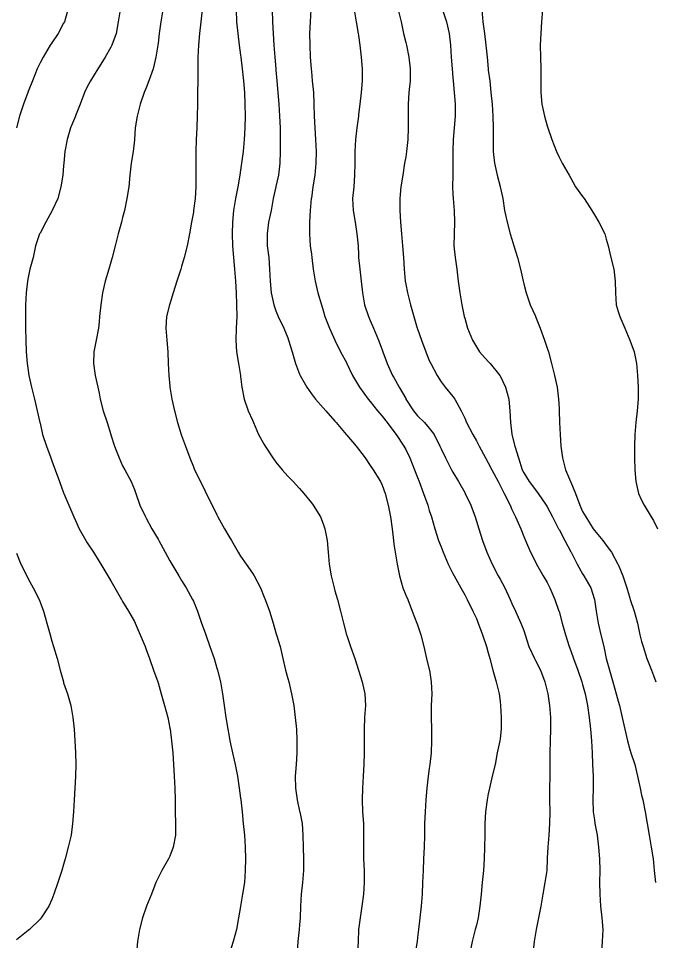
# Model space of a CAD drawing. Extents: x -280806 to 176394, y -263086 to 194114.
# Drawn here: x -230503 to -176438, y -151807 to -73311 of the extents above; entities that cross this region are included whole.
import ezdxf

# ---------------------------------------------------------------- set-up
doc = ezdxf.new("R2010")
doc.units = 0

msp = doc.modelspace()

# ---------------------------------------------------------------- linework, layer by layer
at = {"layer": 'CONTOURS'}
for points in [[(-226309.2756, -72585.8035, 487680), (-226604.4439, -73588.4431, 487680), (-226664.0628, -73717.0992, 487680), (-227119.7693, -74591.0522, 487680), (-227666.6719, -75390.4512, 487680), (-227806.1789, -75593.6918, 487680), (-228414.4987, -76596.3314, 487680), (-228669.3115, -77088.9492, 487680), (-228900.3194, -77598.971, 487680), (-229315.8228, -78601.5802, 487680), (-229671.9511, -79515.4925, 487680), (-229702.1873, -79604.2198, 487680), (-230081.4804, -80606.8594, 487680), (-230419.3207, -81609.499, 487680), (-230661.1795, -82612.1081, 487680)], [(-221867.0594, -72585.8035, 490728), (-222036.1625, -73588.4431, 490728), (-222206.7895, -74591.0522, 490728), (-222571.6656, -75593.6918, 490728), (-222653.5349, -75758.6801, 490728), (-223140.6358, -76596.3314, 490728), (-223656.144, -77427.0334, 490728), (-223766.6645, -77598.971, 490728), (-224376.1121, -78601.5802, 490728), (-224658.7836, -79115.5034, 490728), (-224879.154, -79604.2198, 490728), (-225251.2843, -80606.8594, 490728), (-225661.4232, -81593.7713, 490728), (-225668.3117, -81609.499, 490728), (-226071.3792, -82612.1081, 490728), (-226372.4911, -83614.7477, 490728), (-226554.853, -84617.3873, 490728), (-226636.9661, -85619.9964, 490728), (-226664.0628, -85821.012, 490728), (-226745.0786, -86622.636, 490728), (-226900.8924, -87625.2756, 490728), (-227155.6442, -88627.9152, 490728), (-227630.4922, -89630.5243, 490728), (-227666.6719, -89709.6504, 490728), (-228165.9038, -90633.1639, 490728), (-228669.3115, -91558.7196, 490728), (-228718.7806, -91635.8035, 490728), (-229056.4075, -92638.4431, 490728), (-229246.9685, -93641.0522, 490728), (-229537.3819, -94643.6918, 490728), (-229671.9511, -95331.595, 490728), (-229727.6686, -95646.3314, 490728), (-229851.6002, -96648.971, 490728), (-229917.0408, -97651.5802, 490728), (-229911.7678, -98654.2198, 490728), (-229912.9565, -99656.8594, 490728), (-229890.7975, -100659.499, 490728), (-229840.6274, -101662.1081, 490728), (-229753.9728, -102664.7477, 490728), (-229671.9511, -103258.9553, 490728), (-229622.6954, -103667.3873, 490728), (-229386.2621, -104669.9964, 490728), (-229150.6212, -105672.636, 490728), (-228920.4667, -106675.2756, 490728), (-228681.9912, -107677.9152, 490728), (-228669.3115, -107727.7805, 490728), (-228447.2342, -108680.5243, 490728), (-228112.5638, -109683.1639, 490728), (-227762.6534, -110685.8035, 490728), (-227666.6719, -110939.5495, 490728), (-227385.2501, -111688.4431, 490728), (-227005.4083, -112691.0522, 490728), (-226664.0628, -113659.3409, 490728), (-226650.1639, -113693.6918, 490728), (-226223.2306, -114696.3314, 490728), (-225810.7752, -115698.971, 490728), (-225661.4232, -116000.3268, 490728), (-225350.2224, -116701.5802, 490728), (-224788.9942, -117704.2198, 490728), (-224658.7836, -117901.974, 490728), (-224134.0094, -118706.8594, 490728), (-223656.144, -119488.458, 490728), (-223514.5949, -119709.499, 490728), (-222901.4287, -120712.1081, 490728), (-222653.5349, -121121.9117, 490728), (-222303.9902, -121714.7477, 490728), (-221749.9553, -122717.3873, 490728), (-221650.8953, -122886.5208, 490728), (-221147.8229, -123719.9964, 490728), (-220648.2557, -124596.6622, 490728), (-220585.6802, -124722.636, 490728), (-220155.7598, -125725.2756, 490728), (-219744.8894, -126727.9152, 490728), (-219645.6161, -126969.1034, 490728), (-219364.3771, -127730.5243, 490728), (-219017.0575, -128733.1639, 490728), (-218666.0498, -129735.8035, 490728), (-218643.007, -129808.163, 490728), (-218365.4561, -130738.4431, 490728), (-218086.7165, -131741.0522, 490728), (-217811.9698, -132743.6918, 490728), (-217640.3674, -133648.1249, 490728), (-217622.9938, -133746.3314, 490728), (-217487.4187, -134748.971, 490728), (-217387.2919, -135751.5802, 490728), (-217328.1302, -136754.2198, 490728), (-217266.6826, -137756.8594, 490728), (-217198.3464, -138759.499, 490728), (-217196.2128, -139762.1081, 490728), (-217195.8775, -140764.7477, 490728), (-217165.367, -141767.3873, 490728), (-217147.7191, -142769.9964, 490728), (-217350.7159, -143772.636, 490728), (-217640.3674, -144560.2392, 490728), (-217742.963, -144775.2756, 490728), (-218324.0338, -145777.9152, 490728), (-218643.007, -146381.5106, 490728), (-218820.0348, -146780.5243, 490728), (-219198.3526, -147783.1639, 490728), (-219615.3799, -148785.8035, 490728), (-219645.6161, -148871.5133, 490728), (-219955.171, -149788.4431, 490728), (-220204.0402, -150791.0522, 490728), (-220387.1945, -151793.6918, 490728), (-220473.0566, -152796.3314, 490728)], [(-218229.6677, -72585.8035, 493776), (-218392.0651, -73588.4431, 493776), (-218554.5235, -74591.0522, 493776), (-218643.007, -75398.0712, 493776), (-218664.5868, -75593.6918, 493776), (-218814.6398, -76596.3314, 493776), (-219057.2302, -77598.971, 493776), (-219409.6704, -78601.5802, 493776), (-219645.6161, -79205.0842, 493776), (-219812.7989, -79604.2198, 493776), (-220146.6768, -80606.8594, 493776), (-220409.9935, -81609.499, 493776), (-220574.2502, -82612.1081, 493776), (-220647.067, -83614.7477, 493776), (-220648.2557, -83625.2938, 493776), (-220763.9882, -84617.3873, 493776), (-220922.3318, -85619.9964, 493776), (-221029.8653, -86622.636, 493776), (-221129.9921, -87625.2756, 493776), (-221289.9816, -88627.9152, 493776), (-221492.5212, -89630.5243, 493776), (-221650.8953, -90250.0608, 493776), (-221756.7218, -90633.1639, 493776), (-222032.6878, -91635.8035, 493776), (-222295.273, -92638.4431, 493776), (-222546.9158, -93641.0522, 493776), (-222653.5349, -94027.2948, 493776), (-222834.5861, -94643.6918, 493776), (-223145.1163, -95646.3314, 493776), (-223358.4763, -96648.971, 493776), (-223497.8309, -97651.5802, 493776), (-223607.1626, -98654.2198, 493776), (-223656.144, -99116.3575, 493776), (-223707.9905, -99656.8594, 493776), (-223911.1092, -100659.499, 493776), (-224087.0702, -101662.1081, 493776), (-224132.9122, -102664.7477, 493776), (-223979.1406, -103667.3873, 493776), (-223770.0173, -104669.9964, 493776), (-223656.144, -105179.1953, 493776), (-223559.37, -105672.636, 493776), (-223307.209, -106675.2756, 493776), (-222971.045, -107677.9152, 493776), (-222662.4046, -108680.5243, 493776), (-222653.5349, -108705.2131, 493776), (-222330.9041, -109683.1639, 493776), (-221938.4741, -110685.8035, 493776), (-221650.8953, -111342.2208, 493776), (-221466.4913, -111688.4431, 493776), (-220933.3046, -112691.0522, 493776), (-220648.2557, -113371.122, 493776), (-220521.3065, -113693.6918, 493776), (-220175.2366, -114696.3314, 493776), (-219710.6299, -115698.971, 493776), (-219645.6161, -115808.6686, 493776), (-219153.7603, -116701.5802, 493776), (-218643.007, -117580.41, 493776), (-218573.4211, -117704.2198, 493776), (-218030.2066, -118706.8594, 493776), (-217640.3674, -119432.0395, 493776), (-217475.7144, -119709.499, 493776), (-216880.7448, -120712.1081, 493776), (-216637.7278, -121108.6834, 493776), (-216262.7628, -121714.7477, 493776), (-215701.2907, -122717.3873, 493776), (-215635.0882, -122863.0817, 493776), (-215287.2199, -123719.9964, 493776), (-214933.1642, -124722.636, 493776), (-214632.479, -125569.3704, 493776), (-214580.5106, -125725.2756, 493776), (-214229.6554, -126727.9152, 493776), (-213865.7546, -127730.5243, 493776), (-213629.8394, -128560.3423, 493776), (-213579.4255, -128733.1639, 493776), (-213336.8657, -129735.8035, 493776), (-213152.3398, -130738.4431, 493776), (-213012.4366, -131741.0522, 493776), (-212881.4335, -132743.6918, 493776), (-212706.4174, -133746.3314, 493776), (-212627.1998, -134204.903, 493776), (-212524.2994, -134748.971, 493776), (-212312.3719, -135751.5802, 493776), (-212074.9632, -136754.2198, 493776), (-211897.783, -137756.8594, 493776), (-211744.621, -138759.499, 493776), (-211624.5602, -139608.367, 493776), (-211604.5958, -139762.1081, 493776), (-211497.2758, -140764.7477, 493776), (-211410.7126, -141767.3873, 493776), (-211296.0468, -142769.9964, 493776), (-211228.686, -143772.636, 493776), (-211203.0523, -144775.2756, 493776), (-211220.2126, -145777.9152, 493776), (-211281.5688, -146780.5243, 493776), (-211460.2121, -147783.1639, 493776), (-211617.6413, -148785.8035, 493776), (-211624.5602, -148835.9736, 493776), (-211789.9752, -149788.4431, 493776), (-211981.6944, -150791.0522, 493776), (-212247.7543, -151793.6918, 493776), (-212558.315, -152796.3314, 493776)], [(-214886.2555, -72585.8035, 496824), (-215001.348, -73588.4431, 496824), (-215126.8342, -74591.0522, 496824), (-215208.6425, -75593.6918, 496824), (-215250.2477, -76596.3314, 496824), (-215263.2626, -77598.971, 496824), (-215265.6096, -78601.5802, 496824), (-215282.6174, -79604.2198, 496824), (-215299.4424, -80606.8594, 496824), (-215318.2181, -81609.499, 496824), (-215345.3453, -82612.1081, 496824), (-215388.444, -83614.7477, 496824), (-215430.4454, -84617.3873, 496824), (-215430.8112, -85619.9964, 496824), (-215426.1173, -86622.636, 496824), (-215437.8521, -87625.2756, 496824), (-215481.8347, -88627.9152, 496824), (-215612.472, -89630.5243, 496824), (-215635.0882, -89786.9172, 496824), (-215782.2761, -90633.1639, 496824), (-215971.1302, -91635.8035, 496824), (-216176.9616, -92638.4431, 496824), (-216428.635, -93641.0522, 496824), (-216637.7278, -94405.8259, 496824), (-216707.8622, -94643.6918, 496824), (-217033.2667, -95646.3314, 496824), (-217350.3502, -96648.971, 496824), (-217640.3674, -97575.1363, 496824), (-217661.0633, -97651.5802, 496824), (-217930.5674, -98654.2198, 496824), (-217978.482, -99656.8594, 496824), (-217892.8942, -100659.499, 496824), (-217806.6358, -101662.1081, 496824), (-217775.3633, -102664.7477, 496824), (-217721.5661, -103667.3873, 496824), (-217640.3674, -104577.0019, 496824), (-217630.5833, -104669.9964, 496824), (-217473.215, -105672.636, 496824), (-217251.7778, -106675.2756, 496824), (-216974.7756, -107677.9152, 496824), (-216672.1092, -108680.5243, 496824), (-216637.7278, -108783.12, 496824), (-216309.1838, -109683.1639, 496824), (-215942.5094, -110685.8035, 496824), (-215635.0882, -111437.6842, 496824), (-215527.9814, -111688.4431, 496824), (-215026.433, -112691.0522, 496824), (-214632.479, -113494.6879, 496824), (-214535.8879, -113693.6918, 496824), (-214030.1333, -114696.3314, 496824), (-213629.8394, -115528.0392, 496824), (-213547.7568, -115698.971, 496824), (-213002.5915, -116701.5802, 496824), (-212627.1998, -117321.0252, 496824), (-212398.9961, -117704.2198, 496824), (-211822.8022, -118706.8594, 496824), (-211624.5602, -119025.863, 496824), (-211143.2201, -119709.499, 496824), (-210621.9511, -120479.3018, 496824), (-210472.2943, -120712.1081, 496824), (-209943.253, -121714.7477, 496824), (-209619.3115, -122522.9249, 496824), (-209543.4773, -122717.3873, 496824), (-209168.8781, -123719.9964, 496824), (-208863.9562, -124722.636, 496824), (-208616.6719, -125562.5734, 496824), (-208565.9227, -125725.2756, 496824), (-208263.1954, -126727.9152, 496824), (-208023.013, -127730.5243, 496824), (-207807.7937, -128733.1639, 496824), (-207614.0628, -129436.7338, 496824), (-207534.0833, -129735.8035, 496824), (-207282.1051, -130738.4431, 496824), (-207103.157, -131741.0522, 496824), (-206985.1994, -132743.6918, 496824), (-206877.7574, -133746.3314, 496824), (-206840.8157, -134748.971, 496824), (-206855.7509, -135751.5802, 496824), (-206901.8671, -136754.2198, 496824), (-206983.4621, -137756.8594, 496824), (-206957.4322, -138759.499, 496824), (-206821.6742, -139762.1081, 496824), (-206611.4232, -140714.669, 496824), (-206600.3894, -140764.7477, 496824), (-206389.3459, -141767.3873, 496824), (-206322.7776, -142769.9964, 496824), (-206308.9092, -143772.636, 496824), (-206284.4033, -144775.2756, 496824), (-206278.6426, -145777.9152, 496824), (-206351.2764, -146780.5243, 496824), (-206487.9487, -147783.1639, 496824), (-206529.3101, -148785.8035, 496824), (-206567.0748, -149788.4431, 496824), (-206611.4232, -150390.1488, 496824), (-206644.1282, -150791.0522, 496824), (-206771.4737, -151793.6918, 496824), (-206812.7131, -152796.3314, 496824)], [(-211985.4739, -72585.8035, 499872), (-211978.5854, -73588.4431, 499872), (-211870.6253, -74591.0522, 499872), (-211734.8369, -75593.6918, 499872), (-211624.5602, -76428.0514, 499872), (-211604.1691, -76596.3314, 499872), (-211496.7881, -77598.971, 499872), (-211388.9803, -78601.5802, 499872), (-211297.6013, -79604.2198, 499872), (-211253.832, -80606.8594, 499872), (-211237.6471, -81609.499, 499872), (-211252.7957, -82612.1081, 499872), (-211310.8601, -83614.7477, 499872), (-211410.042, -84617.3873, 499872), (-211533.8822, -85619.9964, 499872), (-211624.5602, -86200.3356, 499872), (-211688.9645, -86622.636, 499872), (-211864.4683, -87625.2756, 499872), (-212049.5124, -88627.9152, 499872), (-212217.4572, -89630.5243, 499872), (-212303.4718, -90633.1639, 499872), (-212336.0244, -91635.8035, 499872), (-212319.5652, -92638.4431, 499872), (-212224.4981, -93641.0522, 499872), (-212139.3065, -94643.6918, 499872), (-212062.0092, -95646.3314, 499872), (-212007.2671, -96648.971, 499872), (-211974.1963, -97651.5802, 499872), (-211953.7747, -98654.2198, 499872), (-212012.022, -99656.8594, 499872), (-212028.7555, -100659.499, 499872), (-211964.4122, -101662.1081, 499872), (-211800.6432, -102664.7477, 499872), (-211634.5882, -103667.3873, 499872), (-211624.5602, -103747.7935, 499872), (-211522.0865, -104669.9964, 499872), (-211310.0371, -105672.636, 499872), (-210976.2202, -106675.2756, 499872), (-210621.9511, -107482.4165, 499872), (-210529.7186, -107677.9152, 499872), (-210095.7749, -108680.5243, 499872), (-209619.3115, -109551.6427, 499872), (-209545.6718, -109683.1639, 499872), (-208890.7481, -110685.8035, 499872), (-208616.6719, -111046.5953, 499872), (-208089.0326, -111688.4431, 499872), (-207614.0628, -112229.9203, 499872), (-207163.9646, -112691.0522, 499872), (-206611.4232, -113286.9667, 499872), (-206260.8727, -113693.6918, 499872), (-205608.7836, -114508.6661, 499872), (-205462.3882, -114696.3314, 499872), (-204840.5047, -115698.971, 499872), (-204606.144, -116275.2564, 499872), (-204459.8705, -116701.5802, 499872), (-204256.5384, -117704.2198, 499872), (-204192.8047, -118706.8594, 499872), (-204091.8854, -119709.499, 499872), (-203922.8738, -120712.1081, 499872), (-203682.0209, -121714.7477, 499872), (-203603.5349, -121983.2155, 499872), (-203394.1678, -122717.3873, 499872), (-203136.7032, -123719.9964, 499872), (-202884.7555, -124722.636, 499872), (-202614.3979, -125725.2756, 499872), (-202600.8953, -125772.1843, 499872), (-202290.1517, -126727.9152, 499872), (-201922.6238, -127730.5243, 499872), (-201598.2557, -128720.6062, 499872), (-201594.4762, -128733.1639, 499872), (-201295.7722, -129735.8035, 499872), (-201068.3914, -130738.4431, 499872), (-201001.3963, -131741.0522, 499872), (-201080.4005, -132743.6918, 499872), (-201113.0446, -133746.3314, 499872), (-201123.7735, -134748.971, 499872), (-201127.3702, -135751.5802, 499872), (-201139.9889, -136754.2198, 499872), (-201195.4625, -137756.8594, 499872), (-201258.6475, -138759.499, 499872), (-201294.4615, -139762.1081, 499872), (-201274.7714, -140764.7477, 499872), (-201187.2938, -141767.3873, 499872), (-201176.6258, -142769.9964, 499872), (-201181.5636, -143772.636, 499872), (-201162.3917, -144775.2756, 499872), (-201128.1931, -145777.9152, 499872), (-201116.123, -146780.5243, 499872), (-201188.9702, -147783.1639, 499872), (-201312.9324, -148785.8035, 499872), (-201466.3992, -149788.4431, 499872), (-201598.2557, -150769.5334, 499872), (-201601.1208, -150791.0522, 499872), (-201641.3544, -151793.6918, 499872), (-201679.7287, -152796.3314, 499872)], [(-208939.9733, -72585.8035, 502920), (-208905.287, -73588.4431, 502920), (-208863.5599, -74591.0522, 502920), (-208795.8638, -75593.6918, 502920), (-208714.5737, -76596.3314, 502920), (-208625.633, -77598.971, 502920), (-208616.6719, -77710.4364, 502920), (-208543.6418, -78601.5802, 502920), (-208457.2615, -79604.2198, 502920), (-208373.8987, -80606.8594, 502920), (-208307.6962, -81609.499, 502920), (-208267.493, -82612.1081, 502920), (-208260.9094, -83614.7477, 502920), (-208259.2939, -84617.3873, 502920), (-208288.5852, -85619.9964, 502920), (-208406.9695, -86622.636, 502920), (-208616.6719, -87609.1517, 502920), (-208620.299, -87625.2756, 502920), (-208857.8297, -88627.9152, 502920), (-209035.8938, -89630.5243, 502920), (-209238.6773, -90633.1639, 502920), (-209370.0461, -91635.8035, 502920), (-209367.4858, -92638.4431, 502920), (-209233.709, -93641.0522, 502920), (-209152.4494, -94643.6918, 502920), (-209112.8254, -95646.3314, 502920), (-209017.4839, -96648.971, 502920), (-208796.1991, -97651.5802, 502920), (-208616.6719, -98178.7013, 502920), (-208426.9339, -98654.2198, 502920), (-207954.5244, -99656.8594, 502920), (-207614.0628, -100466.4691, 502920), (-207539.844, -100659.499, 502920), (-207234.4649, -101662.1081, 502920), (-206942.8322, -102664.7477, 502920), (-206611.4232, -103566.2242, 502920), (-206570.1533, -103667.3873, 502920), (-205984.5715, -104669.9964, 502920), (-205608.7836, -105222.6598, 502920), (-205263.3538, -105672.636, 502920), (-204606.144, -106428.1438, 502920), (-204385.1945, -106675.2756, 502920), (-203603.5349, -107543.4984, 502920), (-203488.4729, -107677.9152, 502920), (-202656.247, -108680.5243, 502920), (-202600.8953, -108742.0025, 502920), (-201790.1882, -109683.1639, 502920), (-201598.2557, -109930.5396, 502920), (-201039.984, -110685.8035, 502920), (-200595.6161, -111317.0443, 502920), (-200353.8792, -111688.4431, 502920), (-199738.1832, -112691.0522, 502920), (-199593.007, -113007.8004, 502920), (-199341.425, -113693.6918, 502920), (-199077.4682, -114696.3314, 502920), (-198888.7056, -115698.971, 502920), (-198747.0955, -116701.5802, 502920), (-198635.2339, -117704.2198, 502920), (-198590.3674, -118018.0723, 502920), (-198490.0882, -118706.8594, 502920), (-198319.1563, -119709.499, 502920), (-198106.8936, -120712.1081, 502920), (-197836.0483, -121714.7477, 502920), (-197587.7278, -122352.6026, 502920), (-197421.1241, -122717.3873, 502920), (-197025.9509, -123719.9964, 502920), (-196636.7213, -124722.636, 502920), (-196585.0882, -124873.4206, 502920), (-196310.6158, -125725.2756, 502920), (-196053.7608, -126727.9152, 502920), (-195828.2088, -127730.5243, 502920), (-195582.479, -128676.3187, 502920), (-195568.7021, -128733.1639, 502920), (-195411.4558, -129735.8035, 502920), (-195372.6242, -130738.4431, 502920), (-195433.5233, -131741.0522, 502920), (-195432.6089, -132743.6918, 502920), (-195389.8759, -133746.3314, 502920), (-195384.6029, -134748.971, 502920), (-195435.2606, -135751.5802, 502920), (-195533.4672, -136754.2198, 502920), (-195582.479, -137096.815, 502920), (-195674.1019, -137756.8594, 502920), (-195789.5906, -138759.499, 502920), (-195871.4599, -139762.1081, 502920), (-195929.6158, -140764.7477, 502920), (-195987.3754, -141767.3873, 502920), (-195994.9344, -142769.9964, 502920), (-196031.358, -143772.636, 502920), (-196069.0313, -144775.2756, 502920), (-196102.4983, -145777.9152, 502920), (-196149.5594, -146780.5243, 502920), (-196191.2866, -147783.1639, 502920), (-196270.7784, -148785.8035, 502920), (-196380.7198, -149788.4431, 502920), (-196506.1754, -150791.0522, 502920), (-196585.0882, -151459.692, 502920), (-196627.0591, -151793.6918, 502920), (-196780.1297, -152796.3314, 502920)], [(-205648.56, -72585.8035, 505968), (-205722.413, -73588.4431, 505968), (-205763.3477, -74591.0522, 505968), (-205750.2413, -75593.6918, 505968), (-205701.5952, -76596.3314, 505968), (-205629.1747, -77598.971, 505968), (-205608.7836, -77814.9218, 505968), (-205525.2684, -78601.5802, 505968), (-205439.6501, -79604.2198, 505968), (-205391.9489, -80606.8594, 505968), (-205357.3236, -81609.499, 505968), (-205314.3468, -82612.1081, 505968), (-205242.6883, -83614.7477, 505968), (-205198.7362, -84617.3873, 505968), (-205222.2972, -85619.9964, 505968), (-205321.9973, -86622.636, 505968), (-205475.586, -87625.2756, 505968), (-205608.7836, -88602.4034, 505968), (-205612.2583, -88627.9152, 505968), (-205718.9078, -89630.5243, 505968), (-205772.004, -90633.1639, 505968), (-205767.5539, -91635.8035, 505968), (-205702.0524, -92638.4431, 505968), (-205608.7836, -93345.823, 505968), (-205562.9112, -93641.0522, 505968), (-205457.7857, -94643.6918, 505968), (-205287.8597, -95646.3314, 505968), (-205044.4159, -96648.971, 505968), (-204757.1114, -97651.5802, 505968), (-204606.144, -98154.9878, 505968), (-204468.5573, -98654.2198, 505968), (-204073.6889, -99656.8594, 505968), (-203613.7457, -100659.499, 505968), (-203603.5349, -100679.9815, 505968), (-203121.4327, -101662.1081, 505968), (-202600.8953, -102636.828, 505968), (-202588.2766, -102664.7477, 505968), (-202115.8061, -103667.3873, 505968), (-201598.2557, -104526.2832, 505968), (-201507.4558, -104669.9964, 505968), (-200774.1374, -105672.636, 505968), (-200595.6161, -105894.0732, 505968), (-199974.2508, -106675.2756, 505968), (-199593.007, -107128.2694, 505968), (-199172.4744, -107677.9152, 505968), (-198590.3674, -108420.9566, 505968), (-198397.1546, -108680.5243, 505968), (-197743.3282, -109683.1639, 505968), (-197587.7278, -109966.3841, 505968), (-197234.9218, -110685.8035, 505968), (-196847.8562, -111688.4431, 505968), (-196585.0882, -112354.0654, 505968), (-196445.886, -112691.0522, 505968), (-196073.329, -113693.6918, 505968), (-195719.1514, -114696.3314, 505968), (-195582.479, -115141.7966, 505968), (-195390.1502, -115698.971, 505968), (-195099.6454, -116701.5802, 505968), (-194809.2014, -117704.2198, 505968), (-194579.8394, -118248.684, 505968), (-194400.5256, -118706.8594, 505968), (-193968.9288, -119709.499, 505968), (-193577.1998, -120520.4194, 505968), (-193480.3649, -120712.1081, 505968), (-192913.1321, -121714.7477, 505968), (-192574.5602, -122337.2407, 505968), (-192373.1179, -122717.3873, 505968), (-191878.3056, -123719.9964, 505968), (-191571.9511, -124348.7074, 505968), (-191418.3624, -124722.636, 505968), (-191049.9811, -125725.2756, 505968), (-190713.36, -126727.9152, 505968), (-190569.3115, -127244.7646, 505968), (-190442.027, -127730.5243, 505968), (-190193.2493, -128733.1639, 505968), (-189912.2542, -129735.8035, 505968), (-189651.6197, -130738.4431, 505968), (-189566.6719, -131383.8571, 505968), (-189521.1958, -131741.0522, 505968), (-189459.9919, -132743.6918, 505968), (-189468.4654, -133746.3314, 505968), (-189566.6719, -134566.8835, 505968), (-189590.0196, -134748.971, 505968), (-189803.3491, -135751.5802, 505968), (-189993.7882, -136754.2198, 505968), (-190234.824, -137756.8594, 505968), (-190475.3722, -138759.499, 505968), (-190569.3115, -139245.4721, 505968), (-190670.5356, -139762.1081, 505968), (-190792.1203, -140764.7477, 505968), (-190854.3605, -141767.3873, 505968), (-190860.7918, -142769.9964, 505968), (-190892.4605, -143772.636, 505968), (-190932.6331, -144775.2756, 505968), (-190983.4128, -145777.9152, 505968), (-191081.2841, -146780.5243, 505968), (-191184.4894, -147783.1639, 505968), (-191273.3995, -148785.8035, 505968), (-191421.2885, -149788.4431, 505968), (-191571.9511, -150401.7922, 505968), (-191676.5585, -150791.0522, 505968), (-191935.4861, -151793.6918, 505968), (-192146.8649, -152796.3314, 505968)], [(-201970.1422, -72585.8035, 509016), (-201800.1857, -73588.4431, 509016), (-201618.2506, -74591.0522, 509016), (-201598.2557, -74752.1695, 509016), (-201490.9966, -75593.6918, 509016), (-201378.0986, -76596.3314, 509016), (-201287.695, -77598.971, 509016), (-201277.1184, -78601.5802, 509016), (-201361.0908, -79604.2198, 509016), (-201480.2066, -80606.8594, 509016), (-201598.2557, -81480.1723, 509016), (-201613.5566, -81609.499, 509016), (-201729.8988, -82612.1081, 509016), (-201846.3324, -83614.7477, 509016), (-201914.9429, -84617.3873, 509016), (-201922.4714, -85619.9964, 509016), (-201935.6083, -86622.636, 509016), (-202001.4451, -87625.2756, 509016), (-202103.8884, -88627.9152, 509016), (-202058.1989, -89630.5243, 509016), (-201896.2282, -90633.1639, 509016), (-201738.8294, -91635.8035, 509016), (-201631.296, -92638.4431, 509016), (-201598.2557, -93411.9646, 509016), (-201588.2887, -93641.0522, 509016), (-201493.7702, -94643.6918, 509016), (-201387.5474, -95646.3314, 509016), (-201270.4738, -96648.971, 509016), (-201100.7916, -97651.5802, 509016), (-200748.5647, -98654.2198, 509016), (-200595.6161, -99008.4888, 509016), (-200314.9258, -99656.8594, 509016), (-199902.8666, -100659.499, 509016), (-199593.007, -101488.7074, 509016), (-199529.0294, -101662.1081, 509016), (-199174.6994, -102664.7477, 509016), (-198703.3567, -103667.3873, 509016), (-198590.3674, -103843.1045, 509016), (-198137.7394, -104669.9964, 509016), (-197587.7278, -105635.9381, 509016), (-197567.4586, -105672.636, 509016), (-196919.2404, -106675.2756, 509016), (-196585.0882, -107099.2829, 509016), (-195996.9461, -107677.9152, 509016), (-195582.479, -108153.3118, 509016), (-195182.9777, -108680.5243, 509016), (-194675.9124, -109683.1639, 509016), (-194579.8394, -109908.6245, 509016), (-194207.892, -110685.8035, 509016), (-193697.9006, -111688.4431, 509016), (-193577.1998, -111905.6436, 509016), (-193096.6217, -112691.0522, 509016), (-192574.5602, -113628.739, 509016), (-192538.35, -113693.6918, 509016), (-192045.9456, -114696.3314, 509016), (-191685.9158, -115698.971, 509016), (-191571.9511, -116071.3757, 509016), (-191385.8098, -116701.5802, 509016), (-191055.6504, -117704.2198, 509016), (-190682.4228, -118706.8594, 509016), (-190569.3115, -118944.5729, 509016), (-190234.0925, -119709.499, 509016), (-189718.6147, -120712.1081, 509016), (-189566.6719, -120988.6226, 509016), (-189172.0778, -121714.7477, 509016), (-188714.695, -122717.3873, 509016), (-188564.0628, -123066.6881, 509016), (-188255.91, -123719.9964, 509016), (-187814.0719, -124722.636, 509016), (-187561.4232, -125364.8191, 509016), (-187432.8586, -125725.2756, 509016), (-187122.3893, -126727.9152, 509016), (-186647.6938, -127730.5243, 509016), (-186558.7836, -127914.1054, 509016), (-186141.7867, -128733.1639, 509016), (-185752.1609, -129735.8035, 509016), (-185556.144, -130528.5578, 509016), (-185509.4486, -130738.4431, 509016), (-185379.7258, -131741.0522, 509016), (-185285.8169, -132743.6918, 509016), (-185288.2248, -133746.3314, 509016), (-185318.7658, -134748.971, 509016), (-185335.2554, -135751.5802, 509016), (-185331.8417, -136754.2198, 509016), (-185335.0116, -137756.8594, 509016), (-185355.2503, -138759.499, 509016), (-185361.133, -139762.1081, 509016), (-185347.0817, -140764.7477, 509016), (-185360.4624, -141767.3873, 509016), (-185426.1163, -142769.9964, 509016), (-185502.103, -143772.636, 509016), (-185556.144, -144710.4446, 509016), (-185559.9845, -144775.2756, 509016), (-185602.3212, -145777.9152, 509016), (-185751.7037, -146780.5243, 509016), (-185921.9345, -147783.1639, 509016), (-186113.867, -148785.8035, 509016), (-186314.2121, -149788.4431, 509016), (-186510.93, -150791.0522, 509016), (-186558.7836, -151109.233, 509016), (-186668.7554, -151793.6918, 509016), (-186787.9932, -152796.3314, 509016)], [(-198216.3778, -72585.8035, 512064), (-197976.3782, -73588.4431, 512064), (-197762.2867, -74591.0522, 512064), (-197587.7278, -75353.2656, 512064), (-197531.2483, -75593.6918, 512064), (-197329.5317, -76596.3314, 512064), (-197204.3503, -77598.971, 512064), (-197223.2479, -78601.5802, 512064), (-197316.151, -79604.2198, 512064), (-197375.8918, -80606.8594, 512064), (-197387.8704, -81609.499, 512064), (-197368.0889, -82612.1081, 512064), (-197406.8594, -83614.7477, 512064), (-197521.068, -84617.3873, 512064), (-197587.7278, -85064.5898, 512064), (-197676.6379, -85619.9964, 512064), (-197840.4679, -86622.636, 512064), (-197988.3874, -87625.2756, 512064), (-198088.7275, -88627.9152, 512064), (-198097.0486, -89630.5243, 512064), (-198033.7111, -90633.1639, 512064), (-197942.0273, -91635.8035, 512064), (-197855.3117, -92638.4431, 512064), (-197769.1447, -93641.0522, 512064), (-197728.7282, -94643.6918, 512064), (-197637.8064, -95646.3314, 512064), (-197587.7278, -95902.5463, 512064), (-197447.7026, -96648.971, 512064), (-197178.8995, -97651.5802, 512064), (-196905.1282, -98654.2198, 512064), (-196603.0409, -99656.8594, 512064), (-196585.0882, -99711.449, 512064), (-196252.1551, -100659.499, 512064), (-195877.6778, -101662.1081, 512064), (-195582.479, -102390.4277, 512064), (-195462.2964, -102664.7477, 512064), (-194909.6026, -103667.3873, 512064), (-194579.8394, -104197.6478, 512064), (-194233.038, -104669.9964, 512064), (-193577.1998, -105451.7779, 512064), (-193426.0495, -105672.636, 512064), (-192860.9198, -106675.2756, 512064), (-192574.5602, -107288.6856, 512064), (-192413.4125, -107677.9152, 512064), (-191876.0196, -108680.5243, 512064), (-191571.9511, -109241.143, 512064), (-191335.5787, -109683.1639, 512064), (-190795.2598, -110685.8035, 512064), (-190569.3115, -111092.3762, 512064), (-190264.481, -111688.4431, 512064), (-189739.3411, -112691.0522, 512064), (-189566.6719, -113014.7194, 512064), (-189210.1169, -113693.6918, 512064), (-188722.4369, -114696.3314, 512064), (-188564.0628, -115061.939, 512064), (-188256.9768, -115698.971, 512064), (-187814.9254, -116701.5802, 512064), (-187561.4232, -117357.144, 512064), (-187419.2645, -117704.2198, 512064), (-186994.4647, -118706.8594, 512064), (-186558.7836, -119526.8933, 512064), (-186467.5874, -119709.499, 512064), (-185897.0323, -120712.1081, 512064), (-185556.144, -121277.2378, 512064), (-185325.9286, -121714.7477, 512064), (-184905.9142, -122717.3873, 512064), (-184562.557, -123719.9964, 512064), (-184553.5349, -123748.7086, 512064), (-184278.3614, -124722.636, 512064), (-184003.5538, -125725.2756, 512064), (-183704.6669, -126727.9152, 512064), (-183550.8953, -127092.2731, 512064), (-183313.3342, -127730.5243, 512064), (-182947.6046, -128733.1639, 512064), (-182609.6119, -129735.8035, 512064), (-182548.2557, -129953.1259, 512064), (-182343.613, -130738.4431, 512064), (-182135.6174, -131741.0522, 512064), (-181992.0262, -132743.6918, 512064), (-181878.2138, -133746.3314, 512064), (-181798.0819, -134748.971, 512064), (-181751.5999, -135751.5802, 512064), (-181701.4908, -136754.2198, 512064), (-181660.1599, -137756.8594, 512064), (-181667.7799, -138759.499, 512064), (-181691.2495, -139762.1081, 512064), (-181665.1891, -140764.7477, 512064), (-181545.6161, -141467.6774, 512064), (-181500.4142, -141767.3873, 512064), (-181320.8261, -142769.9964, 512064), (-181191.1032, -143772.636, 512064), (-181115.3299, -144775.2756, 512064), (-181090.8545, -145777.9152, 512064), (-181103.6866, -146780.5243, 512064), (-181100.2423, -147783.1639, 512064), (-181023.7985, -148785.8035, 512064), (-180908.4012, -149788.4431, 512064), (-180839.5774, -150791.0522, 512064), (-180891.0581, -151793.6918, 512064), (-180940.71, -152796.3314, 512064)], [(-194462.6134, -72585.8035, 515112), (-194124.1025, -73588.4431, 515112), (-193901.629, -74591.0522, 515112), (-193788.7615, -75593.6918, 515112), (-193717.7126, -76596.3314, 515112), (-193643.3414, -77598.971, 515112), (-193577.1998, -78355.3322, 515112), (-193558.0584, -78601.5802, 515112), (-193482.7423, -79604.2198, 515112), (-193397.0021, -80606.8594, 515112), (-193374.965, -81609.499, 515112), (-193456.5905, -82612.1081, 515112), (-193545.653, -83614.7477, 515112), (-193577.1998, -84603.8237, 515112), (-193577.718, -84617.3873, 515112), (-193582.29, -85619.9964, 515112), (-193584.4846, -86622.636, 515112), (-193604.7233, -87625.2756, 515112), (-193577.1998, -88253.2246, 515112), (-193561.1674, -88627.9152, 515112), (-193478.0179, -89630.5243, 515112), (-193453.451, -90633.1639, 515112), (-193474.787, -91635.8035, 515112), (-193483.7482, -92638.4431, 515112), (-193379.7504, -93641.0522, 515112), (-193256.5198, -94643.6918, 515112), (-193129.5706, -95646.3314, 515112), (-192988.4177, -96648.971, 515112), (-192805.2024, -97651.5802, 515112), (-192616.3178, -98654.2198, 515112), (-192574.5602, -98806.4064, 515112), (-192325.8739, -99656.8594, 515112), (-191913.3881, -100659.499, 515112), (-191571.9511, -101246.7571, 515112), (-191307.9334, -101662.1081, 515112), (-190569.3115, -102494.6083, 515112), (-190415.9971, -102664.7477, 515112), (-189580.9366, -103667.3873, 515112), (-189566.6719, -103691.0398, 515112), (-189100.7546, -104669.9964, 515112), (-188834.9995, -105672.636, 515112), (-188737.9207, -106675.2756, 515112), (-188685.9828, -107677.9152, 515112), (-188564.0628, -108672.569, 515112), (-188563.2094, -108680.5243, 515112), (-188314.8888, -109683.1639, 515112), (-188011.8262, -110685.8035, 515112), (-187681.3925, -111688.4431, 515112), (-187561.4232, -111937.038, 515112), (-187098.6149, -112691.0522, 515112), (-186558.7836, -113397.731, 515112), (-186327.3185, -113693.6918, 515112), (-185644.1398, -114696.3314, 515112), (-185556.144, -114847.7561, 515112), (-185103.7598, -115698.971, 515112), (-184595.0791, -116701.5802, 515112), (-184553.5349, -116779.3042, 515112), (-184055.7355, -117704.2198, 515112), (-183550.8953, -118670.3748, 515112), (-183531.51, -118706.8594, 515112), (-183001.4933, -119709.499, 515112), (-182548.2557, -120534.1658, 515112), (-182439.0458, -120712.1081, 515112), (-181861.7242, -121714.7477, 515112), (-181548.024, -122717.3873, 515112), (-181545.6161, -122733.2674, 515112), (-181407.6941, -123719.9964, 515112), (-181235.3297, -124722.636, 515112), (-180996.7322, -125725.2756, 515112), (-180749.3566, -126727.9152, 515112), (-180543.007, -127727.964, 515112), (-180542.4278, -127730.5243, 515112), (-180276.2155, -128733.1639, 515112), (-179991.4409, -129735.8035, 515112), (-179698.1318, -130738.4431, 515112), (-179540.3674, -131352.9809, 515112), (-179423.629, -131741.0522, 515112), (-179181.9226, -132743.6918, 515112), (-178964.6306, -133746.3314, 515112), (-178735.7258, -134748.971, 515112), (-178537.7278, -135473.9074, 515112), (-178440.9538, -135751.5802, 515112), (-178118.9021, -136754.2198, 515112), (-177885.0595, -137756.8594, 515112), (-177666.0912, -138759.499, 515112), (-177535.0882, -139372.909, 515112), (-177445.2636, -139762.1081, 515112), (-177234.9211, -140764.7477, 515112), (-177064.0807, -141767.3873, 515112), (-176896.715, -142769.9964, 515112), (-176721.6989, -143772.636, 515112), (-176567.8968, -144775.2756, 515112), (-176532.479, -145088.3357, 515112), (-176461.3692, -145777.9152, 515112), (-176364.9914, -146780.5243, 515112)], [(-191124.4133, -72585.8035, 518160), (-191020.6898, -73588.4431, 518160), (-190903.2504, -74591.0522, 518160), (-190772.2169, -75593.6918, 518160), (-190663.4642, -76596.3314, 518160), (-190583.2104, -77598.971, 518160), (-190569.3115, -77710.3145, 518160), (-190440.8078, -78601.5802, 518160), (-190338.4865, -79604.2198, 518160), (-190249.1801, -80606.8594, 518160), (-190182.3984, -81609.499, 518160), (-190145.9443, -82612.1081, 518160), (-190166.3354, -83614.7477, 518160), (-190140.7932, -84617.3873, 518160), (-190029.6631, -85619.9964, 518160), (-189824.2279, -86622.636, 518160), (-189566.6719, -87600.7392, 518160), (-189559.631, -87625.2756, 518160), (-189339.3521, -88627.9152, 518160), (-189179.393, -89630.5243, 518160), (-188976.0305, -90633.1639, 518160), (-188697.809, -91635.8035, 518160), (-188564.0628, -92080.3238, 518160), (-188400.2633, -92638.4431, 518160), (-188090.3426, -93641.0522, 518160), (-187832.6342, -94643.6918, 518160), (-187612.8125, -95646.3314, 518160), (-187561.4232, -95883.4049, 518160), (-187360.6514, -96648.971, 518160), (-187000.6522, -97651.5802, 518160), (-186558.7836, -98617.8876, 518160), (-186542.934, -98654.2198, 518160), (-186147.0598, -99656.8594, 518160), (-185781.9398, -100659.499, 518160), (-185556.144, -101337.4351, 518160), (-185454.3408, -101662.1081, 518160), (-185193.4625, -102664.7477, 518160), (-184932.3403, -103667.3873, 518160), (-184714.3169, -104669.9964, 518160), (-184588.1602, -105672.636, 518160), (-184553.5349, -106439.6652, 518160), (-184542.4097, -106675.2756, 518160), (-184510.4057, -107677.9152, 518160), (-184471.1779, -108680.5243, 518160), (-184408.4806, -109683.1639, 518160), (-184264.1882, -110685.8035, 518160), (-184001.8469, -111688.4431, 518160), (-183575.767, -112691.0522, 518160), (-183550.8953, -112746.2515, 518160), (-183169.3771, -113693.6918, 518160), (-182785.0548, -114696.3314, 518160), (-182548.2557, -115234.5473, 518160), (-182276.2522, -115698.971, 518160), (-181648.1203, -116701.5802, 518160), (-181545.6161, -116861.3563, 518160), (-180836.5598, -117704.2198, 518160), (-180543.007, -118107.8054, 518160), (-180104.1559, -118706.8594, 518160), (-179556.0341, -119709.499, 518160), (-179540.3674, -119746.2883, 518160), (-179124.9554, -120712.1081, 518160), (-178799.49, -121714.7477, 518160), (-178537.7278, -122614.8526, 518160), (-178498.5914, -122717.3873, 518160), (-178167.792, -123719.9964, 518160), (-177898.044, -124722.636, 518160), (-177676.2106, -125725.2756, 518160), (-177535.0882, -126305.6148, 518160), (-177418.0145, -126727.9152, 518160), (-177091.6956, -127730.5243, 518160), (-176706.3674, -128733.1639, 518160), (-176532.479, -129176.6479, 518160), (-176320.5211, -129735.8035, 518160)], [(-185970.1234, -72585.8035, 521208), (-186039.2215, -73588.4431, 521208), (-186116.3664, -74591.0522, 521208), (-186148.5228, -75593.6918, 521208), (-186135.5993, -76596.3314, 521208), (-186102.0408, -77598.971, 521208), (-186110.2704, -78601.5802, 521208), (-186107.9844, -79604.2198, 521208), (-186003.8647, -80606.8594, 521208), (-185804.8608, -81609.499, 521208), (-185556.144, -82454.557, 521208), (-185498.5673, -82612.1081, 521208), (-185175.2964, -83614.7477, 521208), (-184766.5291, -84617.3873, 521208), (-184553.5349, -85113.2054, 521208), (-184278.971, -85619.9964, 521208), (-183704.1182, -86622.636, 521208), (-183550.8953, -86887.4462, 521208), (-183152.1254, -87625.2756, 521208), (-182548.2557, -88448.2356, 521208), (-182407.8648, -88627.9152, 521208), (-181758.4579, -89630.5243, 521208), (-181545.6161, -89999.9114, 521208), (-181168.9442, -90633.1639, 521208), (-180659.3796, -91635.8035, 521208), (-180543.007, -92085.414, 521208), (-180388.6867, -92638.4431, 521208), (-180144.6029, -93641.0522, 521208), (-179906.7065, -94643.6918, 521208), (-179777.5627, -95646.3314, 521208), (-179760.0367, -96648.971, 521208), (-179700.6922, -97651.5802, 521208), (-179540.3674, -98227.1645, 521208), (-179395.0997, -98654.2198, 521208), (-178961.095, -99656.8594, 521208), (-178545.8354, -100659.499, 521208), (-178537.7278, -100678.8233, 521208), (-178173.1565, -101662.1081, 521208), (-177965.1, -102664.7477, 521208), (-177874.5744, -103667.3873, 521208), (-177830.6832, -104669.9964, 521208), (-177841.6255, -105672.636, 521208), (-177922.428, -106675.2756, 521208), (-178034.3201, -107677.9152, 521208), (-178103.1134, -108680.5243, 521208), (-178132.74, -109683.1639, 521208), (-178134.5688, -110685.8035, 521208), (-178119.6946, -111688.4431, 521208), (-178026.9134, -112691.0522, 521208), (-177790.4801, -113693.6918, 521208), (-177535.0882, -114274.7321, 521208), (-177322.3378, -114696.3314, 521208), (-176713.9874, -115698.971, 521208), (-176532.479, -116014.0428, 521208), (-176188.2989, -116701.5802, 521208)], [(-230674.5602, -118771.8732, 487680), (-230288.3482, -119709.499, 487680), (-229799.9366, -120712.1081, 487680), (-229671.9511, -120955.3994, 487680), (-229258.6728, -121714.7477, 487680), (-228756.972, -122717.3873, 487680), (-228669.3115, -122952.1747, 487680), (-228388.3774, -123719.9964, 487680), (-228093.209, -124722.636, 487680), (-227818.7366, -125725.2756, 487680), (-227666.6719, -126252.1224, 487680), (-227518.2648, -126727.9152, 487680), (-227223.0965, -127730.5243, 487680), (-226952.6779, -128733.1639, 487680), (-226683.3871, -129735.8035, 487680), (-226664.0628, -129799.903, 487680), (-226343.9923, -130738.4431, 487680), (-226054.3714, -131741.0522, 487680), (-225871.2475, -132743.6918, 487680), (-225765.1466, -133746.3314, 487680), (-225720.5544, -134748.971, 487680), (-225661.4232, -135730.0918, 487680), (-225660.1126, -135751.5802, 487680), (-225616.3128, -136754.2198, 487680), (-225660.265, -137756.8594, 487680), (-225661.4232, -137779.2622, 487680), (-225707.3566, -138759.499, 487680), (-225770.1758, -139762.1081, 487680), (-225836.8051, -140764.7477, 487680), (-225917.4247, -141767.3873, 487680), (-226037.6988, -142769.9964, 487680), (-226268.1886, -143772.636, 487680), (-226532.9988, -144775.2756, 487680), (-226664.0628, -145246.7098, 487680), (-226818.0478, -145777.9152, 487680), (-227148.1462, -146780.5243, 487680), (-227483.2128, -147783.1639, 487680), (-227666.6719, -148233.9022, 487680), (-227925.8129, -148785.8035, 487680), (-228580.9195, -149788.4431, 487680), (-228669.3115, -149891.9532, 487680), (-229570.4832, -150791.0522, 487680), (-229671.9511, -150871.0318, 487680), (-230674.5602, -151647.5098, 487680)]]:
    msp.add_polyline3d(points, dxfattribs=at)

doc.saveas('drawing.dxf')
